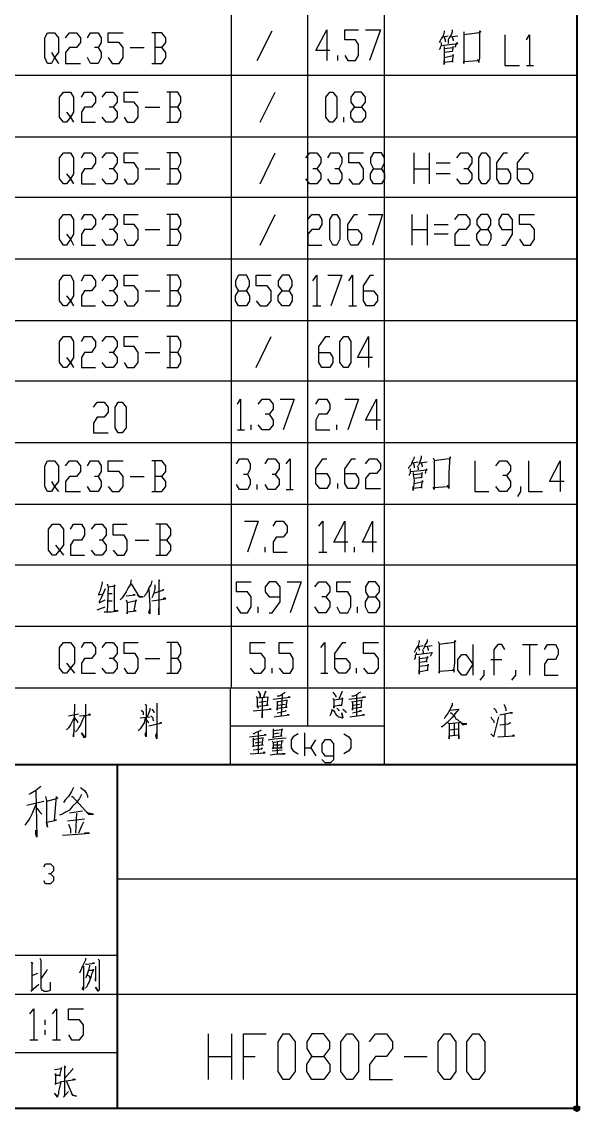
# Model space of a CAD drawing. Header units: millimetres. Extents: x 0 to 822, y 14 to 1153.
# Drawn here: x 718.4 to 819.5, y 14 to 211.6 of the extents above; entities that cross this region are included whole.
import ezdxf

# ---------------------------------------------------------------- set-up
doc = ezdxf.new("R2010")
doc.units = ezdxf.units.MM
doc.layers.add('1', color=7, linetype='Continuous')

msp = doc.modelspace()

# ---------------------------------------------------------------- hatches: boundary and pattern name
h = msp.add_hatch(color=0)
h.dxf.hatch_style = 2
h.paths.add_polyline_path([(819, 14.001732), (818.28, 14.361732), (818.28, 15.081732), (819, 15.261732), (819.54, 15.081732), (819.54, 14.361732)])

# ---------------------------------------------------------------- linework, layer by layer
at = {"layer": '1', "color": 0, "lineweight": 40}
for points in [[(43.56, 14.721732), (819, 14.721732), (819, 1153.221732), (43.56, 1153.221732), (43.56, 14.721732)], [(569.34, 77.001732), (819, 77.001732)], [(735.66, 77.001732), (735.66, 14.721732)]]:
    msp.add_lwpolyline(points, dxfattribs=at)
at = {"layer": '1', "color": 0, "lineweight": 25}
for points in [[(756.36, 201.921732), (756.36, 212.901732)], [(770.22, 201.921732), (770.22, 212.901732)], [(784.08, 201.921732), (784.08, 212.901732)], [(723.78, 206.061732), (724.32, 205.161732), (723.78, 204.081732), (723.06, 204.081732), (722.52, 205.161732), (722.52, 208.761732), (723.06, 209.661732), (724.32, 209.661732), (725.04, 208.761732), (725.04, 206.061732), (724.32, 205.161732), (725.04, 204.081732)], [(726.3, 208.761732), (727.02, 209.661732), (728.28, 209.661732), (729, 208.761732), (729, 207.861732), (728.28, 206.961732), (727.02, 206.961732), (726.3, 206.061732), (726.3, 204.081732), (729, 204.081732)], [(730.26, 208.761732), (730.8, 209.661732), (732.24, 209.661732), (732.78, 208.761732), (732.78, 207.861732), (732.24, 206.961732), (731.52, 206.961732)], [(734.04, 205.161732), (734.76, 204.081732), (736.02, 204.081732), (736.74, 205.161732), (736.74, 206.961732), (736.02, 207.861732), (734.04, 207.861732), (734.04, 209.661732), (736.74, 209.661732)], [(743.76, 206.961732), (744.48, 207.861732), (744.48, 208.761732), (743.76, 209.661732), (741.96, 209.661732)], [(742.5, 209.661732), (742.5, 204.081732)], [(761.04, 204.621732), (763.74, 210.021732)], [(774.18, 206.421732), (771.66, 206.421732), (773.64, 210.201732), (773.64, 204.621732)], [(776.88, 205.521732), (777.42, 204.621732), (778.86, 204.621732), (779.4, 205.521732), (779.4, 207.501732), (778.86, 208.401732), (776.88, 208.401732), (776.88, 210.201732), (779.4, 210.201732)], [(780.66, 210.201732), (783.36, 210.201732), (781.38, 204.621732)], [(794.88, 210.021732), (794.88, 209.841732), (794.7, 209.121732), (794.34, 208.581732), (794.34, 208.581732), (794.16, 208.221732), (793.98, 207.861732)], [(796.32, 210.201732), (796.32, 209.841732), (796.14, 209.301732), (795.78, 208.761732), (795.6, 208.401732)], [(798.48, 209.841732), (798.48, 209.481732), (798.48, 204.081732), (798.48, 204.441732), (801, 204.621732), (801, 204.801732), (801.18, 204.261732), (801.36, 204.981732), (801.36, 205.881732), (801.36, 207.141732), (801.36, 210.021732), (801.54, 209.841732), (801.18, 209.661732), (799.92, 209.481732), (799.92, 209.481732), (798.48, 209.301732)], [(794.34, 207.861732), (794.34, 207.501732), (794.34, 207.321732), (794.16, 206.961732), (794.16, 206.781732), (793.98, 206.601732)], [(794.34, 207.321732), (797.4, 207.681732), (797.22, 207.861732), (796.86, 206.961732)], [(794.7, 208.941732), (795.6, 209.121732)], [(794.88, 208.941732), (795.06, 208.401732), (795.06, 208.041732)], [(795.6, 208.401732), (795.6, 208.041732), (795.6, 207.681732)], [(795.96, 208.941732), (797.4, 209.121732)], [(796.32, 208.941732), (796.5, 208.401732), (796.5, 208.221732)], [(805.86, 209.301732), (805.86, 203.721732), (808.56, 203.721732)], [(809.82, 208.401732), (810.36, 209.301732), (810.36, 203.721732)], [(732.24, 206.961732), (732.78, 206.061732), (732.78, 205.161732), (732.24, 204.081732), (730.8, 204.081732), (730.26, 205.161732)], [(738, 206.961732), (740.52, 206.961732)], [(741.96, 204.081732), (743.76, 204.081732), (744.48, 205.161732), (744.48, 206.061732), (743.76, 206.961732), (742.5, 206.961732)], [(794.88, 207.141732), (794.88, 206.781732), (794.88, 205.701732), (794.88, 203.901732), (794.88, 204.621732)], [(794.88, 206.781732), (796.5, 206.961732), (796.5, 207.141732), (796.32, 206.241732), (796.32, 206.241732), (794.88, 206.061732)], [(794.88, 205.161732), (796.5, 205.521732), (796.5, 205.701732), (796.32, 204.441732), (796.5, 204.441732), (794.88, 204.261732)], [(775.62, 204.621732), (775.62, 205.521732)], [(809.82, 203.721732), (811.08, 203.721732)], [(819, 201.921732), (568.98, 201.921732)], [(819, 201.921732), (568.98, 201.921732)], [(756.36, 190.761732), (756.36, 201.921732)], [(770.22, 190.761732), (770.22, 201.921732)], [(784.08, 190.761732), (784.08, 201.921732)], [(726.48, 195.261732), (727.2, 194.361732), (726.48, 193.461732), (725.94, 193.461732), (725.22, 194.361732), (725.22, 197.961732), (725.94, 198.861732), (727.2, 198.861732), (727.74, 197.961732), (727.74, 195.261732), (727.2, 194.361732), (727.74, 193.461732)], [(729.18, 197.961732), (729.72, 198.861732), (730.98, 198.861732), (731.7, 197.961732), (731.7, 197.061732), (730.98, 196.161732), (729.72, 196.161732), (729.18, 195.261732), (729.18, 193.461732), (731.7, 193.461732)], [(732.96, 197.961732), (733.68, 198.861732), (734.94, 198.861732), (735.66, 197.961732), (735.66, 197.061732), (734.94, 196.161732), (734.22, 196.161732)], [(736.92, 194.361732), (737.46, 193.461732), (738.72, 193.461732), (739.44, 194.361732), (739.44, 196.161732), (738.72, 197.061732), (736.92, 197.061732), (736.92, 198.861732), (739.44, 198.861732)], [(746.64, 196.161732), (747.18, 197.061732), (747.18, 197.961732), (746.64, 198.861732), (744.66, 198.861732)], [(745.2, 198.861732), (745.2, 193.461732)], [(761.58, 193.461732), (764.28, 198.861732)], [(774.18, 193.461732), (773.46, 194.361732), (773.46, 197.961732), (774.18, 198.861732), (774.72, 198.861732), (775.44, 197.961732), (775.44, 194.361732), (774.72, 193.461732), (774.18, 193.461732)], [(778.68, 193.461732), (777.96, 194.361732), (777.96, 195.261732), (778.68, 196.161732), (779.94, 196.161732), (780.66, 197.061732), (780.66, 197.961732), (779.94, 198.861732), (778.68, 198.861732), (777.96, 197.961732), (777.96, 197.061732), (778.68, 196.161732)], [(734.94, 196.161732), (735.66, 195.261732), (735.66, 194.361732), (734.94, 193.461732), (733.68, 193.461732), (732.96, 194.361732)], [(740.7, 196.161732), (743.4, 196.161732)], [(744.66, 193.461732), (746.64, 193.461732), (747.18, 194.361732), (747.18, 195.261732), (746.64, 196.161732), (745.2, 196.161732)], [(779.94, 196.161732), (780.66, 195.261732), (780.66, 194.361732), (779.94, 193.461732), (778.68, 193.461732)], [(776.7, 193.461732), (776.7, 194.361732)], [(819, 190.761732), (568.98, 190.761732)], [(819, 190.761732), (568.98, 190.761732)], [(756.36, 179.781732), (756.36, 190.761732)], [(770.22, 179.781732), (770.22, 190.761732)], [(784.08, 179.781732), (784.08, 190.761732)], [(726.48, 184.101732), (727.2, 183.201732), (726.48, 182.301732), (725.94, 182.301732), (725.22, 183.201732), (725.22, 186.981732), (725.94, 187.881732), (727.2, 187.881732), (727.74, 186.981732), (727.74, 184.101732), (727.2, 183.201732), (727.74, 182.301732)], [(729.18, 186.981732), (729.72, 187.881732), (730.98, 187.881732), (731.7, 186.981732), (731.7, 186.081732), (730.98, 185.001732), (729.72, 185.001732), (729.18, 184.101732), (729.18, 182.301732), (731.7, 182.301732)], [(732.96, 186.981732), (733.68, 187.881732), (734.94, 187.881732), (735.66, 186.981732), (735.66, 186.081732), (734.94, 185.001732), (734.22, 185.001732)], [(736.92, 183.201732), (737.46, 182.301732), (738.72, 182.301732), (739.44, 183.201732), (739.44, 185.001732), (738.72, 186.081732), (736.92, 186.081732), (736.92, 187.881732), (739.44, 187.881732)], [(746.64, 185.001732), (747.18, 186.081732), (747.18, 186.981732), (746.64, 187.881732), (744.66, 187.881732)], [(745.2, 187.881732), (745.2, 182.301732)], [(761.58, 182.301732), (764.28, 187.881732)], [(769.86, 186.981732), (770.58, 187.881732), (771.84, 187.881732), (772.56, 186.981732), (772.56, 186.081732), (771.84, 185.001732), (771.12, 185.001732)], [(773.82, 186.981732), (774.36, 187.881732), (775.8, 187.881732), (776.34, 186.981732), (776.34, 186.081732), (775.8, 185.001732), (775.08, 185.001732)], [(777.6, 183.201732), (778.32, 182.301732), (779.58, 182.301732), (780.3, 183.201732), (780.3, 185.001732), (779.58, 186.081732), (777.6, 186.081732), (777.6, 187.881732), (780.3, 187.881732)], [(782.1, 182.301732), (781.56, 183.201732), (781.56, 184.101732), (782.1, 185.001732), (783.54, 185.001732), (784.08, 186.081732), (784.08, 186.981732), (783.54, 187.881732), (782.1, 187.881732), (781.56, 186.981732), (781.56, 186.081732), (782.1, 185.001732)], [(789.48, 182.301732), (789.48, 187.881732)], [(792.18, 187.881732), (792.18, 182.301732)], [(797.22, 186.981732), (797.94, 187.881732), (799.2, 187.881732), (799.92, 186.981732), (799.92, 186.081732), (799.2, 185.001732), (798.48, 185.001732)], [(801.72, 182.301732), (801.18, 183.201732), (801.18, 186.981732), (801.72, 187.881732), (802.44, 187.881732), (803.16, 186.981732), (803.16, 183.201732), (802.44, 182.301732), (801.72, 182.301732)], [(804.42, 185.001732), (806.4, 185.001732), (806.94, 184.101732), (806.94, 183.201732), (806.4, 182.301732), (804.96, 182.301732), (804.42, 183.201732), (804.42, 186.081732), (805.68, 187.881732), (806.4, 187.881732)], [(808.2, 185.001732), (810.18, 185.001732), (810.9, 184.101732), (810.9, 183.201732), (810.18, 182.301732), (808.92, 182.301732), (808.2, 183.201732), (808.2, 186.081732), (809.64, 187.881732), (810.18, 187.881732)], [(793.44, 186.081732), (795.96, 186.081732)], [(734.94, 185.001732), (735.66, 184.101732), (735.66, 183.201732), (734.94, 182.301732), (733.68, 182.301732), (732.96, 183.201732)], [(740.7, 185.001732), (743.4, 185.001732)], [(744.66, 182.301732), (746.64, 182.301732), (747.18, 183.201732), (747.18, 184.101732), (746.64, 185.001732), (745.2, 185.001732)], [(771.84, 185.001732), (772.56, 184.101732), (772.56, 183.201732), (771.84, 182.301732), (770.58, 182.301732), (769.86, 183.201732)], [(775.8, 185.001732), (776.34, 184.101732), (776.34, 183.201732), (775.8, 182.301732), (774.36, 182.301732), (773.82, 183.201732)], [(783.54, 185.001732), (784.08, 184.101732), (784.08, 183.201732), (783.54, 182.301732), (782.1, 182.301732)], [(789.48, 185.001732), (792.18, 185.001732)], [(795.96, 184.101732), (793.44, 184.101732)], [(799.2, 185.001732), (799.92, 184.101732), (799.92, 183.201732), (799.2, 182.301732), (797.94, 182.301732), (797.22, 183.201732)], [(819, 179.781732), (568.98, 179.781732)], [(819, 179.781732), (568.98, 179.781732)], [(756.36, 168.621732), (756.36, 179.781732)], [(770.22, 168.621732), (770.22, 179.781732)], [(784.08, 168.621732), (784.08, 179.781732)], [(726.48, 173.121732), (727.2, 172.221732), (726.48, 171.141732), (725.94, 171.141732), (725.22, 172.221732), (725.22, 175.821732), (725.94, 176.721732), (727.2, 176.721732), (727.74, 175.821732), (727.74, 173.121732), (727.2, 172.221732), (727.74, 171.141732)], [(729.18, 175.821732), (729.72, 176.721732), (730.98, 176.721732), (731.7, 175.821732), (731.7, 174.921732), (730.98, 174.021732), (729.72, 174.021732), (729.18, 173.121732), (729.18, 171.141732), (731.7, 171.141732)], [(732.96, 175.821732), (733.68, 176.721732), (734.94, 176.721732), (735.66, 175.821732), (735.66, 174.921732), (734.94, 174.021732), (734.22, 174.021732)], [(736.92, 172.221732), (737.46, 171.141732), (738.72, 171.141732), (739.44, 172.221732), (739.44, 174.021732), (738.72, 174.921732), (736.92, 174.921732), (736.92, 176.721732), (739.44, 176.721732)], [(746.64, 174.021732), (747.18, 174.921732), (747.18, 175.821732), (746.64, 176.721732), (744.66, 176.721732)], [(745.2, 176.721732), (745.2, 171.141732)], [(761.58, 171.141732), (764.28, 176.721732)], [(770.22, 175.821732), (770.94, 176.721732), (772.2, 176.721732), (772.74, 175.821732), (772.74, 174.921732), (772.2, 174.021732), (770.94, 174.021732), (770.22, 173.121732), (770.22, 171.141732), (772.74, 171.141732)], [(774.72, 171.141732), (774.18, 172.221732), (774.18, 175.821732), (774.72, 176.721732), (775.44, 176.721732), (775.98, 175.821732), (775.98, 172.221732), (775.44, 171.141732), (774.72, 171.141732)], [(777.42, 174.021732), (779.22, 174.021732), (779.94, 173.121732), (779.94, 172.221732), (779.22, 171.141732), (777.96, 171.141732), (777.42, 172.221732), (777.42, 174.921732), (778.68, 176.721732), (779.22, 176.721732)], [(781.2, 176.721732), (783.72, 176.721732), (781.92, 171.141732)], [(789.12, 171.141732), (789.12, 176.721732)], [(791.82, 176.721732), (791.82, 171.141732)], [(796.86, 175.821732), (797.58, 176.721732), (798.84, 176.721732), (799.56, 175.821732), (799.56, 174.921732), (798.84, 174.021732), (797.58, 174.021732), (796.86, 173.121732), (796.86, 171.141732), (799.56, 171.141732)], [(801.54, 171.141732), (800.82, 172.221732), (800.82, 173.121732), (801.54, 174.021732), (802.8, 174.021732), (803.34, 174.921732), (803.34, 175.821732), (802.8, 176.721732), (801.54, 176.721732), (800.82, 175.821732), (800.82, 174.921732), (801.54, 174.021732)], [(805.32, 171.141732), (806.04, 171.141732), (807.3, 173.121732), (807.3, 175.821732), (806.58, 176.721732), (805.32, 176.721732), (804.78, 175.821732), (804.78, 174.921732), (805.32, 174.021732), (807.3, 174.021732)], [(808.56, 172.221732), (809.28, 171.141732), (810.54, 171.141732), (811.26, 172.221732), (811.26, 174.021732), (810.54, 174.921732), (808.56, 174.921732), (808.56, 176.721732), (811.26, 176.721732)], [(734.94, 174.021732), (735.66, 173.121732), (735.66, 172.221732), (734.94, 171.141732), (733.68, 171.141732), (732.96, 172.221732)], [(740.7, 174.021732), (743.4, 174.021732)], [(744.66, 171.141732), (746.64, 171.141732), (747.18, 172.221732), (747.18, 173.121732), (746.64, 174.021732), (745.2, 174.021732)], [(789.12, 174.021732), (791.82, 174.021732)], [(793.08, 174.921732), (795.6, 174.921732)], [(802.8, 174.021732), (803.34, 173.121732), (803.34, 172.221732), (802.8, 171.141732), (801.54, 171.141732)], [(795.6, 173.121732), (793.08, 173.121732)], [(819, 168.621732), (568.98, 168.621732)], [(819, 168.621732), (568.98, 168.621732)], [(756.36, 157.461732), (756.36, 168.621732)], [(770.22, 157.461732), (770.22, 168.621732)], [(784.08, 157.461732), (784.08, 168.621732)], [(726.48, 161.961732), (727.2, 161.061732), (726.48, 160.161732), (725.94, 160.161732), (725.22, 161.061732), (725.22, 164.661732), (725.94, 165.741732), (727.2, 165.741732), (727.74, 164.661732), (727.74, 161.961732), (727.2, 161.061732), (727.74, 160.161732)], [(729.18, 164.661732), (729.72, 165.741732), (730.98, 165.741732), (731.7, 164.661732), (731.7, 163.761732), (730.98, 162.861732), (729.72, 162.861732), (729.18, 161.961732), (729.18, 160.161732), (731.7, 160.161732)], [(732.96, 164.661732), (733.68, 165.741732), (734.94, 165.741732), (735.66, 164.661732), (735.66, 163.761732), (734.94, 162.861732), (734.22, 162.861732)], [(736.92, 161.061732), (737.46, 160.161732), (738.72, 160.161732), (739.44, 161.061732), (739.44, 162.861732), (738.72, 163.761732), (736.92, 163.761732), (736.92, 165.741732), (739.44, 165.741732)], [(746.64, 162.861732), (747.18, 163.761732), (747.18, 164.661732), (746.64, 165.741732), (744.66, 165.741732)], [(745.2, 165.741732), (745.2, 160.161732)], [(757.62, 160.161732), (757.08, 161.061732), (757.08, 161.961732), (757.62, 162.861732), (759.06, 162.861732), (759.6, 163.761732), (759.6, 164.661732), (759.06, 165.741732), (757.62, 165.741732), (757.08, 164.661732), (757.08, 163.761732), (757.62, 162.861732)], [(760.86, 161.061732), (761.58, 160.161732), (762.84, 160.161732), (763.56, 161.061732), (763.56, 162.861732), (762.84, 163.761732), (760.86, 163.761732), (760.86, 165.741732), (763.56, 165.741732)], [(765.54, 160.161732), (764.82, 161.061732), (764.82, 161.961732), (765.54, 162.861732), (766.8, 162.861732), (767.34, 163.761732), (767.34, 164.661732), (766.8, 165.741732), (765.54, 165.741732), (764.82, 164.661732), (764.82, 163.761732), (765.54, 162.861732)], [(771.12, 164.661732), (771.84, 165.741732), (771.84, 160.161732)], [(773.82, 165.741732), (776.34, 165.741732), (774.36, 160.161732)], [(777.6, 164.661732), (778.32, 165.741732), (778.32, 160.161732)], [(780.3, 162.861732), (782.1, 162.861732), (782.82, 161.961732), (782.82, 161.061732), (782.1, 160.161732), (780.84, 160.161732), (780.3, 161.061732), (780.3, 163.761732), (781.56, 165.741732), (782.1, 165.741732)], [(734.94, 162.861732), (735.66, 161.961732), (735.66, 161.061732), (734.94, 160.161732), (733.68, 160.161732), (732.96, 161.061732)], [(740.7, 162.861732), (743.4, 162.861732)], [(744.66, 160.161732), (746.64, 160.161732), (747.18, 161.061732), (747.18, 161.961732), (746.64, 162.861732), (745.2, 162.861732)], [(759.06, 162.861732), (759.6, 161.961732), (759.6, 161.061732), (759.06, 160.161732), (757.62, 160.161732)], [(766.8, 162.861732), (767.34, 161.961732), (767.34, 161.061732), (766.8, 160.161732), (765.54, 160.161732)], [(771.12, 160.161732), (772.56, 160.161732)], [(777.6, 160.161732), (779.04, 160.161732)], [(819, 157.461732), (568.98, 157.461732)], [(819, 157.461732), (568.98, 157.461732)], [(756.36, 146.481732), (756.36, 157.461732)], [(770.22, 146.481732), (770.22, 157.461732)], [(784.08, 146.481732), (784.08, 157.461732)], [(726.48, 150.801732), (727.2, 149.901732), (726.48, 149.001732), (725.94, 149.001732), (725.22, 149.901732), (725.22, 153.681732), (725.94, 154.581732), (727.2, 154.581732), (727.74, 153.681732), (727.74, 150.801732), (727.2, 149.901732), (727.74, 149.001732)], [(729.18, 153.681732), (729.72, 154.581732), (730.98, 154.581732), (731.7, 153.681732), (731.7, 152.781732), (730.98, 151.701732), (729.72, 151.701732), (729.18, 150.801732), (729.18, 149.001732), (731.7, 149.001732)], [(732.96, 153.681732), (733.68, 154.581732), (734.94, 154.581732), (735.66, 153.681732), (735.66, 152.781732), (734.94, 151.701732), (734.22, 151.701732)], [(736.92, 149.901732), (737.46, 149.001732), (738.72, 149.001732), (739.44, 149.901732), (739.44, 151.701732), (738.72, 152.781732), (736.92, 152.781732), (736.92, 154.581732), (739.44, 154.581732)], [(746.64, 151.701732), (747.18, 152.781732), (747.18, 153.681732), (746.64, 154.581732), (744.66, 154.581732)], [(745.2, 154.581732), (745.2, 149.001732)], [(760.86, 149.001732), (763.56, 154.581732)], [(772.2, 151.701732), (774.18, 151.701732), (774.72, 150.801732), (774.72, 149.901732), (774.18, 149.001732), (772.74, 149.001732), (772.2, 149.901732), (772.2, 152.781732), (773.46, 154.581732), (774.18, 154.581732)], [(776.7, 149.001732), (775.98, 149.901732), (775.98, 153.681732), (776.7, 154.581732), (777.42, 154.581732), (777.96, 153.681732), (777.96, 149.901732), (777.42, 149.001732), (776.7, 149.001732)], [(781.92, 150.801732), (779.22, 150.801732), (781.2, 154.581732), (781.2, 149.001732)], [(734.94, 151.701732), (735.66, 150.801732), (735.66, 149.901732), (734.94, 149.001732), (733.68, 149.001732), (732.96, 149.901732)], [(740.7, 151.701732), (743.4, 151.701732)], [(744.66, 149.001732), (746.64, 149.001732), (747.18, 149.901732), (747.18, 150.801732), (746.64, 151.701732), (745.2, 151.701732)], [(819, 146.481732), (568.98, 146.481732)], [(819, 146.481732), (568.98, 146.481732)], [(756.36, 135.321732), (756.36, 146.481732)], [(770.22, 135.321732), (770.22, 146.481732)], [(784.08, 135.321732), (784.08, 146.481732)], [(731.34, 141.801732), (732.06, 142.701732), (733.32, 142.701732), (734.04, 141.801732), (734.04, 140.901732), (733.32, 140.001732), (732.06, 140.001732), (731.34, 138.921732), (731.34, 137.121732), (734.04, 137.121732)], [(735.84, 137.121732), (735.3, 138.021732), (735.3, 141.801732), (735.84, 142.701732), (736.56, 142.701732), (737.28, 141.801732), (737.28, 138.021732), (736.56, 137.121732), (735.84, 137.121732)], [(757.44, 142.341732), (757.98, 143.241732), (757.98, 137.661732)], [(761.22, 142.341732), (761.94, 143.241732), (763.2, 143.241732), (763.92, 142.341732), (763.92, 141.441732), (763.2, 140.541732), (762.48, 140.541732)], [(765.18, 143.241732), (767.7, 143.241732), (765.72, 137.661732)], [(771.66, 142.341732), (772.2, 143.241732), (773.64, 143.241732), (774.18, 142.341732), (774.18, 141.441732), (773.64, 140.541732), (772.2, 140.541732), (771.66, 139.461732), (771.66, 137.661732), (774.18, 137.661732)], [(776.88, 143.241732), (779.4, 143.241732), (777.42, 137.661732)], [(783.36, 139.461732), (780.66, 139.461732), (782.64, 143.241732), (782.64, 137.661732)], [(763.2, 140.541732), (763.92, 139.461732), (763.92, 138.561732), (763.2, 137.661732), (761.94, 137.661732), (761.22, 138.561732)], [(759.96, 137.661732), (759.96, 138.561732)], [(775.44, 137.661732), (775.44, 138.561732)], [(757.44, 137.661732), (758.7, 137.661732)], [(819, 135.321732), (568.98, 135.321732)], [(819, 135.321732), (568.98, 135.321732)], [(756.36, 124.161732), (756.36, 135.321732)], [(770.22, 124.161732), (770.22, 135.321732)], [(784.08, 124.161732), (784.08, 135.321732)], [(757.26, 131.541732), (757.8, 132.441732), (759.24, 132.441732), (759.78, 131.541732), (759.78, 130.641732), (759.24, 129.561732), (758.52, 129.561732)], [(762.48, 131.541732), (763.02, 132.441732), (764.28, 132.441732), (765, 131.541732), (765, 130.641732), (764.28, 129.561732), (763.74, 129.561732)], [(766.26, 131.541732), (766.98, 132.441732), (766.98, 126.861732)], [(771.66, 129.741732), (773.64, 129.741732), (774.18, 128.841732), (774.18, 127.941732), (773.64, 127.041732), (772.38, 127.041732), (771.66, 127.941732), (771.66, 130.641732), (772.92, 132.441732), (773.64, 132.441732)], [(776.88, 129.741732), (778.86, 129.741732), (779.4, 128.841732), (779.4, 127.941732), (778.86, 127.041732), (777.42, 127.041732), (776.88, 127.941732), (776.88, 130.641732), (778.14, 132.441732), (778.86, 132.441732)], [(780.66, 131.541732), (781.38, 132.441732), (782.64, 132.441732), (783.36, 131.541732), (783.36, 130.641732), (782.64, 129.741732), (781.38, 129.741732), (780.66, 128.841732), (780.66, 127.041732), (783.36, 127.041732)], [(789.48, 132.801732), (789.48, 132.621732), (789.12, 131.901732), (788.94, 131.361732), (788.94, 131.361732), (788.58, 131.001732), (788.4, 130.641732)], [(790.74, 132.981732), (790.74, 132.621732), (790.56, 132.081732), (790.38, 131.541732), (790.2, 131.181732)], [(792.9, 132.621732), (793.08, 132.261732), (793.08, 127.941732), (793.08, 126.861732), (792.9, 127.221732), (795.6, 127.401732), (795.42, 127.581732), (795.78, 127.041732), (795.78, 127.761732), (795.78, 128.661732), (795.78, 129.921732), (795.96, 132.801732), (795.96, 132.621732), (795.78, 132.441732), (794.34, 132.261732), (794.34, 132.261732), (793.08, 132.081732)], [(723.78, 128.301732), (724.32, 127.401732), (723.78, 126.501732), (723.06, 126.501732), (722.52, 127.401732), (722.52, 131.181732), (723.06, 132.081732), (724.32, 132.081732), (725.04, 131.181732), (725.04, 128.301732), (724.32, 127.401732), (725.04, 126.501732)], [(726.3, 131.181732), (727.02, 132.081732), (728.28, 132.081732), (729, 131.181732), (729, 130.101732), (728.28, 129.201732), (727.02, 129.201732), (726.3, 128.301732), (726.3, 126.501732), (729, 126.501732)], [(730.26, 131.181732), (730.8, 132.081732), (732.24, 132.081732), (732.78, 131.181732), (732.78, 130.101732), (732.24, 129.201732), (731.52, 129.201732)], [(734.04, 127.401732), (734.76, 126.501732), (736.02, 126.501732), (736.74, 127.401732), (736.74, 129.201732), (736.02, 130.101732), (734.04, 130.101732), (734.04, 132.081732), (736.74, 132.081732)], [(743.76, 129.201732), (744.48, 130.101732), (744.48, 131.181732), (743.76, 132.081732), (741.96, 132.081732)], [(742.5, 132.081732), (742.5, 126.501732)], [(788.76, 130.641732), (788.76, 130.281732), (788.76, 130.101732), (788.76, 129.741732), (788.58, 129.561732), (788.58, 129.381732)], [(788.76, 130.101732), (791.82, 130.461732), (791.64, 130.641732), (791.46, 129.741732)], [(789.12, 131.721732), (790.2, 131.901732)], [(789.3, 131.721732), (789.48, 131.181732), (789.48, 130.821732)], [(790.02, 131.181732), (790.2, 130.821732), (790.2, 130.461732)], [(790.56, 131.721732), (791.82, 131.901732)], [(790.74, 131.721732), (790.92, 131.181732), (790.92, 131.001732)], [(800.46, 132.081732), (800.46, 126.501732), (802.98, 126.501732)], [(804.24, 131.181732), (804.96, 132.081732), (806.22, 132.081732), (806.94, 131.181732), (806.94, 130.281732), (806.22, 129.381732), (805.5, 129.381732)], [(810.18, 132.081732), (810.18, 126.501732), (812.7, 126.501732)], [(816.66, 128.301732), (813.96, 128.301732), (815.94, 132.081732), (815.94, 126.501732)], [(732.24, 129.201732), (732.78, 128.301732), (732.78, 127.401732), (732.24, 126.501732), (730.8, 126.501732), (730.26, 127.401732)], [(738, 129.201732), (740.52, 129.201732)], [(741.96, 126.501732), (743.76, 126.501732), (744.48, 127.401732), (744.48, 128.301732), (743.76, 129.201732), (742.5, 129.201732)], [(759.24, 129.561732), (759.78, 128.661732), (759.78, 127.761732), (759.24, 126.861732), (757.8, 126.861732), (757.26, 127.761732)], [(764.28, 129.561732), (765, 128.661732), (765, 127.761732), (764.28, 126.861732), (763.02, 126.861732), (762.48, 127.761732)], [(789.3, 129.921732), (789.3, 129.561732), (789.48, 128.481732), (789.3, 126.681732), (789.3, 127.401732)], [(789.48, 127.941732), (791.1, 128.301732), (790.92, 128.481732), (790.74, 127.221732), (790.92, 127.221732), (789.3, 127.041732)], [(789.48, 129.561732), (790.92, 129.741732), (790.92, 129.921732), (790.74, 129.021732), (790.92, 129.021732), (789.48, 128.841732)], [(806.22, 129.381732), (806.94, 128.301732), (806.94, 127.401732), (806.22, 126.501732), (804.96, 126.501732), (804.24, 127.401732)], [(761.04, 126.861732), (761.04, 127.761732)], [(766.26, 126.861732), (767.52, 126.861732)], [(775.62, 127.041732), (775.62, 127.941732)], [(808.74, 127.401732), (808.74, 126.501732), (808.2, 125.601732)], [(819, 124.161732), (568.98, 124.161732)], [(819, 124.161732), (568.98, 124.161732)], [(756.36, 113.181732), (756.36, 124.161732)], [(770.22, 113.181732), (770.22, 124.161732)], [(784.08, 113.181732), (784.08, 124.161732)], [(724.5, 116.781732), (725.22, 115.881732), (724.5, 114.981732), (723.96, 114.981732), (723.24, 115.881732), (723.24, 119.661732), (723.96, 120.561732), (725.22, 120.561732), (725.94, 119.661732), (725.94, 116.781732), (725.22, 115.881732), (725.94, 114.981732)], [(727.2, 119.661732), (727.74, 120.561732), (729.18, 120.561732), (729.72, 119.661732), (729.72, 118.581732), (729.18, 117.681732), (727.74, 117.681732), (727.2, 116.781732), (727.2, 114.981732), (729.72, 114.981732)], [(730.98, 119.661732), (731.7, 120.561732), (732.96, 120.561732), (733.68, 119.661732), (733.68, 118.581732), (732.96, 117.681732), (732.42, 117.681732)], [(734.94, 115.881732), (735.66, 114.981732), (736.92, 114.981732), (737.46, 115.881732), (737.46, 117.681732), (736.92, 118.581732), (734.94, 118.581732), (734.94, 120.561732), (737.46, 120.561732)], [(744.66, 117.681732), (745.38, 118.581732), (745.38, 119.661732), (744.66, 120.561732), (742.68, 120.561732)], [(743.4, 120.561732), (743.4, 114.981732)], [(758.7, 121.101732), (761.22, 121.101732), (759.24, 115.521732)], [(763.92, 120.201732), (764.46, 121.101732), (765.72, 121.101732), (766.44, 120.201732), (766.44, 119.121732), (765.72, 118.221732), (764.46, 118.221732), (763.92, 117.321732), (763.92, 115.521732), (766.44, 115.521732)], [(772.2, 120.201732), (772.92, 121.101732), (772.92, 115.521732)], [(777.42, 117.321732), (774.9, 117.321732), (776.88, 121.101732), (776.88, 115.521732)], [(782.64, 117.321732), (780.12, 117.321732), (781.92, 121.101732), (781.92, 115.521732)], [(732.96, 117.681732), (733.68, 116.781732), (733.68, 115.881732), (732.96, 114.981732), (731.7, 114.981732), (730.98, 115.881732)], [(738.9, 117.681732), (741.42, 117.681732)], [(742.68, 114.981732), (744.66, 114.981732), (745.38, 115.881732), (745.38, 116.781732), (744.66, 117.681732), (743.4, 117.681732)], [(762.48, 115.521732), (762.48, 116.421732)], [(772.2, 115.521732), (773.64, 115.521732)], [(778.68, 115.521732), (778.68, 116.421732)], [(819, 113.181732), (568.98, 113.181732)], [(819, 113.181732), (568.98, 113.181732)], [(756.36, 102.021732), (756.36, 113.181732)], [(770.22, 102.021732), (770.22, 113.181732)], [(784.08, 102.021732), (784.08, 113.181732)], [(732.96, 110.121732), (732.96, 109.941732), (732.6, 108.501732), (732.24, 107.781732), (732.24, 107.781732), (733.14, 107.961732)], [(733.5, 108.861732), (732.78, 107.241732), (732.42, 106.521732), (732.42, 106.341732), (733.5, 106.881732)], [(733.86, 109.761732), (734.04, 109.221732), (733.86, 104.721732)], [(734.04, 109.221732), (735.3, 109.401732), (735.12, 109.581732), (735.12, 109.221732), (735.12, 104.901732)], [(738.18, 110.481732), (738, 109.581732), (737.64, 109.041732), (737.28, 108.321732), (736.92, 107.781732), (736.56, 107.241732), (736.2, 106.881732)], [(738.18, 109.761732), (739.62, 107.421732), (740.34, 107.421732), (739.62, 107.421732), (739.26, 107.781732)], [(741.96, 110.301732), (741.78, 109.581732), (741.42, 109.041732), (741.24, 108.501732), (740.88, 107.961732), (740.7, 107.781732), (740.52, 107.421732)], [(741.42, 108.861732), (741.6, 105.801732), (741.6, 104.361732), (741.42, 104.541732), (741.6, 105.261732)], [(742.5, 109.581732), (742.5, 108.861732), (742.32, 108.141732), (742.14, 107.601732), (741.96, 107.241732)], [(743.22, 110.481732), (743.4, 110.301732), (743.22, 110.481732), (743.22, 104.181732), (743.22, 104.721732), (743.22, 105.441732)], [(757.26, 105.621732), (757.98, 104.541732), (759.24, 104.541732), (759.96, 105.621732), (759.96, 107.421732), (759.24, 108.321732), (757.26, 108.321732), (757.26, 110.121732), (759.96, 110.121732)], [(763.2, 104.541732), (763.74, 104.541732), (765.18, 106.521732), (765.18, 109.221732), (764.46, 110.121732), (763.2, 110.121732), (762.48, 109.221732), (762.48, 108.321732), (763.2, 107.421732), (765.18, 107.421732)], [(766.44, 110.121732), (768.96, 110.121732), (766.98, 104.541732)], [(771.48, 109.221732), (772.2, 110.121732), (773.46, 110.121732), (774.18, 109.221732), (774.18, 108.321732), (773.46, 107.421732), (772.74, 107.421732)], [(775.44, 105.621732), (775.98, 104.541732), (777.42, 104.541732), (777.96, 105.621732), (777.96, 107.421732), (777.42, 108.321732), (775.44, 108.321732), (775.44, 110.121732), (777.96, 110.121732)], [(781.2, 104.541732), (780.66, 105.621732), (780.66, 106.521732), (781.2, 107.421732), (782.46, 107.421732), (783.18, 108.321732), (783.18, 109.221732), (782.46, 110.121732), (781.2, 110.121732), (780.66, 109.221732), (780.66, 108.321732), (781.2, 107.421732)], [(734.76, 107.961732), (734.04, 107.961732)], [(737.28, 107.601732), (738.9, 107.781732), (738.72, 107.781732), (738.54, 107.781732)], [(737.28, 106.881732), (737.46, 106.341732), (737.46, 105.441732), (737.46, 104.361732), (737.46, 104.721732), (739.08, 104.901732), (738.72, 104.901732), (739.08, 106.881732), (739.08, 106.701732), (737.46, 106.341732)], [(741.96, 106.701732), (744.48, 107.061732), (744.3, 107.241732), (743.94, 107.061732)], [(742.5, 108.141732), (744.12, 108.681732), (743.94, 108.681732), (743.76, 108.501732)], [(773.46, 107.421732), (774.18, 106.521732), (774.18, 105.621732), (773.46, 104.541732), (772.2, 104.541732), (771.48, 105.621732)], [(782.46, 107.421732), (783.18, 106.521732), (783.18, 105.621732), (782.46, 104.541732), (781.2, 104.541732)], [(732.06, 105.081732), (733.5, 105.621732)], [(733.32, 104.721732), (733.5, 104.721732), (734.58, 104.721732), (735.84, 104.901732), (735.66, 104.901732), (735.48, 104.901732), (735.3, 104.901732)], [(734.04, 106.701732), (734.76, 106.701732)], [(761.22, 104.541732), (761.22, 105.621732)], [(779.22, 104.541732), (779.22, 105.621732)], [(819, 102.021732), (568.98, 102.021732)], [(819, 102.021732), (568.98, 102.021732)], [(756.36, 90.861732), (756.36, 102.021732)], [(770.22, 90.861732), (770.22, 102.021732)], [(784.08, 90.861732), (784.08, 102.021732)], [(726.48, 95.361732), (727.2, 94.461732), (726.48, 93.561732), (725.94, 93.561732), (725.22, 94.461732), (725.22, 98.241732), (725.94, 99.141732), (727.2, 99.141732), (727.92, 98.241732), (727.92, 95.361732), (727.2, 94.461732), (727.92, 93.561732)], [(729.18, 98.241732), (729.72, 99.141732), (730.98, 99.141732), (731.7, 98.241732), (731.7, 97.161732), (730.98, 96.261732), (729.72, 96.261732), (729.18, 95.361732), (729.18, 93.561732), (731.7, 93.561732)], [(732.96, 98.241732), (733.68, 99.141732), (734.94, 99.141732), (735.66, 98.241732), (735.66, 97.161732), (734.94, 96.261732), (734.22, 96.261732)], [(736.92, 94.461732), (737.46, 93.561732), (738.9, 93.561732), (739.44, 94.461732), (739.44, 96.261732), (738.9, 97.161732), (736.92, 97.161732), (736.92, 99.141732), (739.44, 99.141732)], [(746.64, 96.261732), (747.18, 97.161732), (747.18, 98.241732), (746.64, 99.141732), (744.66, 99.141732)], [(745.38, 99.141732), (745.38, 93.561732)], [(759.78, 94.461732), (760.5, 93.561732), (761.76, 93.561732), (762.48, 94.461732), (762.48, 96.261732), (761.76, 97.161732), (759.78, 97.161732), (759.78, 99.141732), (762.48, 99.141732)], [(765, 94.461732), (765.72, 93.561732), (766.98, 93.561732), (767.52, 94.461732), (767.52, 96.261732), (766.98, 97.161732), (765, 97.161732), (765, 99.141732), (767.52, 99.141732)], [(772.56, 98.241732), (773.28, 99.141732), (773.28, 93.561732)], [(775.08, 96.261732), (777.06, 96.261732), (777.78, 95.361732), (777.78, 94.461732), (777.06, 93.561732), (775.8, 93.561732), (775.08, 94.461732), (775.08, 97.161732), (776.52, 99.141732), (777.06, 99.141732)], [(780.3, 94.461732), (781.02, 93.561732), (782.28, 93.561732), (783, 94.461732), (783, 96.261732), (782.28, 97.161732), (780.3, 97.161732), (780.3, 99.141732), (783, 99.141732)], [(790.38, 99.501732), (790.38, 99.321732), (790.2, 98.601732), (789.84, 98.061732), (789.84, 98.061732), (789.66, 97.701732), (789.48, 97.341732)], [(791.82, 99.681732), (791.82, 99.321732), (791.46, 98.781732), (791.28, 98.241732), (791.1, 97.881732)], [(793.8, 99.321732), (793.98, 98.961732), (793.98, 94.821732), (793.98, 93.561732), (793.98, 93.921732), (796.5, 94.101732), (796.5, 94.281732), (796.68, 93.741732), (796.68, 94.461732), (796.86, 95.361732), (796.86, 96.621732), (796.86, 99.501732), (797.04, 99.321732), (796.68, 99.141732), (795.42, 98.961732), (795.24, 98.961732), (793.98, 98.781732)], [(789.84, 97.341732), (789.84, 96.981732), (789.66, 96.801732), (789.66, 96.621732), (789.66, 96.261732), (789.48, 96.081732)], [(789.84, 96.981732), (792.72, 97.341732), (792.72, 97.341732), (792.36, 96.621732)], [(790.2, 98.421732), (791.1, 98.601732)], [(790.2, 98.421732), (790.38, 97.881732), (790.38, 97.701732)], [(790.92, 97.881732), (791.1, 97.521732), (791.1, 97.161732)], [(791.46, 98.421732), (792.72, 98.601732)], [(791.82, 98.421732), (792, 97.881732), (792, 97.701732)], [(800.1, 95.181732), (798.84, 93.201732), (798.12, 93.201732), (797.4, 94.101732), (797.4, 96.081732), (798.12, 96.981732), (798.84, 96.981732), (800.1, 95.181732)], [(800.1, 98.781732), (800.1, 93.201732)], [(805.86, 97.881732), (805.32, 98.781732), (804.6, 98.781732), (803.88, 97.881732), (803.88, 93.201732)], [(809.1, 98.781732), (811.8, 98.781732)], [(810.36, 98.781732), (810.36, 93.201732)], [(813.06, 97.881732), (813.6, 98.781732), (815.04, 98.781732), (815.58, 97.881732), (815.58, 96.981732), (815.04, 96.081732), (813.6, 96.081732), (813.06, 95.181732), (813.06, 93.201732), (815.58, 93.201732)], [(734.94, 96.261732), (735.66, 95.361732), (735.66, 94.461732), (734.94, 93.561732), (733.68, 93.561732), (732.96, 94.461732)], [(740.7, 96.261732), (743.4, 96.261732)], [(744.66, 93.561732), (746.64, 93.561732), (747.18, 94.461732), (747.18, 95.361732), (746.64, 96.261732), (745.38, 96.261732)], [(790.38, 96.621732), (790.38, 93.381732), (790.38, 93.741732), (790.38, 94.101732)], [(790.38, 96.261732), (792, 96.441732), (791.82, 96.621732), (791.64, 95.721732), (791.82, 95.721732), (790.38, 95.541732)], [(790.38, 94.821732), (792, 95.001732), (792, 95.181732), (791.82, 94.101732), (792, 94.101732), (790.38, 93.741732)], [(803.34, 96.081732), (805.32, 96.081732)], [(763.74, 93.561732), (763.74, 94.461732)], [(772.56, 93.561732), (773.82, 93.561732)], [(779.04, 93.561732), (779.04, 94.461732)], [(802.08, 94.101732), (802.08, 93.201732), (801.36, 92.301732)], [(807.84, 94.101732), (807.84, 93.201732), (807.12, 92.301732)], [(819, 90.861732), (568.98, 90.861732)], [(756.18, 77.001732), (756.18, 90.861732)], [(760.86, 89.421732), (761.04, 89.061732), (761.04, 88.341732), (761.04, 87.801732), (761.22, 87.261732), (761.04, 87.621732), (763.02, 87.801732), (762.84, 87.801732), (763.02, 89.241732), (763.02, 89.241732), (763.02, 89.241732), (763.02, 89.241732), (761.04, 89.061732)], [(761.22, 90.321732), (761.58, 89.781732), (761.58, 89.241732), (761.58, 89.781732)], [(761.94, 89.061732), (761.94, 86.901732), (761.94, 85.461732), (761.94, 85.641732), (761.94, 86.361732)], [(762.48, 90.321732), (762.66, 90.141732), (762.48, 90.141732), (762.12, 89.061732)], [(763.92, 88.881732), (766.98, 89.241732), (766.8, 89.241732), (766.62, 89.241732)], [(766.08, 90.141732), (765.9, 89.961732), (765.36, 89.601732), (765, 89.421732), (764.64, 89.421732), (764.64, 89.421732)], [(765.54, 89.781732), (765.36, 85.821732)], [(770.22, 84.021732), (770.22, 90.861732)], [(774.72, 90.141732), (775.26, 89.421732), (775.26, 89.241732)], [(774.72, 89.061732), (774.9, 88.701732), (774.9, 87.801732), (774.9, 87.261732), (774.9, 87.621732), (775.8, 87.801732), (776.34, 87.801732), (776.34, 87.801732), (776.52, 89.061732), (776.52, 89.061732), (776.16, 88.881732), (774.9, 88.701732)], [(776.34, 90.321732), (776.34, 90.141732), (775.8, 88.881732)], [(777.6, 88.881732), (780.66, 89.241732), (780.48, 89.241732), (780.12, 89.241732)], [(779.76, 90.141732), (779.4, 89.961732), (779.04, 89.601732), (778.5, 89.421732), (778.14, 89.421732)], [(779.04, 89.781732), (779.04, 85.821732)], [(784.08, 77.001732), (784.08, 90.861732)], [(727.92, 87.981732), (727.92, 87.621732), (727.74, 82.041732), (727.74, 82.401732), (727.92, 83.301732)], [(729.9, 87.981732), (729.9, 87.621732), (729.9, 82.221732), (729.9, 82.041732), (729.72, 81.861732), (729.18, 82.761732), (729.72, 82.041732)], [(740.7, 87.981732), (740.88, 87.801732), (740.88, 82.041732), (740.7, 82.401732), (740.88, 82.941732)], [(741.6, 87.261732), (741.6, 86.901732), (741.06, 85.641732)], [(741.96, 87.081732), (742.32, 86.541732), (742.32, 86.361732)], [(742.86, 88.161732), (742.86, 87.801732), (742.86, 81.681732), (742.68, 82.221732), (742.86, 82.761732)], [(760.32, 86.721732), (763.56, 87.081732), (763.38, 87.081732), (763.2, 87.081732)], [(761.4, 88.341732), (762.66, 88.521732)], [(764.64, 88.521732), (764.64, 88.161732), (764.64, 87.621732), (764.64, 86.901732), (764.64, 87.261732), (766.44, 87.441732), (766.26, 87.441732), (766.44, 88.701732), (766.44, 88.701732), (764.64, 88.341732)], [(764.82, 87.801732), (766.08, 87.981732)], [(774.54, 87.081732), (774.54, 86.721732), (774.36, 86.181732), (774.18, 85.821732), (774.18, 85.821732)], [(775.44, 87.261732), (775.8, 86.901732), (775.8, 86.721732), (775.8, 86.721732)], [(776.52, 87.081732), (776.88, 86.721732), (777.06, 86.541732), (777.06, 86.361732)], [(778.14, 88.521732), (778.32, 88.161732), (778.32, 87.621732), (778.32, 86.901732), (778.32, 87.261732), (779.94, 87.441732), (779.94, 87.441732), (779.94, 88.701732), (780.12, 88.701732), (778.32, 88.341732)], [(778.5, 87.801732), (779.58, 87.981732)], [(803.88, 87.261732), (804.24, 86.901732), (804.24, 86.721732), (804.42, 86.361732)], [(805.68, 87.981732), (805.86, 87.621732), (806.04, 87.081732), (806.04, 86.721732)], [(727.92, 85.641732), (727.56, 84.921732), (727.2, 84.201732), (726.84, 83.661732), (726.48, 83.301732)], [(726.84, 85.821732), (728.64, 86.181732)], [(727.92, 85.461732), (728.46, 84.741732), (728.46, 84.561732)], [(729.72, 85.821732), (729.36, 85.101732), (729, 84.201732), (728.64, 83.661732), (728.46, 83.301732), (728.1, 82.941732)], [(728.82, 85.821732), (730.8, 86.001732), (730.62, 86.181732), (730.44, 86.001732)], [(740.7, 85.461732), (740.52, 84.561732), (740.16, 84.021732), (739.8, 83.481732), (739.44, 83.121732)], [(739.8, 85.461732), (741.6, 85.641732)], [(739.98, 86.901732), (740.34, 86.541732), (740.34, 86.001732)], [(740.88, 85.101732), (741.24, 84.741732), (741.42, 84.561732)], [(741.78, 85.821732), (742.14, 85.461732), (742.14, 85.101732), (742.32, 84.921732)], [(764.1, 85.641732), (766.8, 86.001732), (766.62, 86.001732), (766.44, 86.001732)], [(764.64, 86.361732), (766.26, 86.721732), (766.26, 86.721732), (766.08, 86.721732)], [(777.78, 85.641732), (780.48, 86.001732), (780.3, 86.001732), (780.12, 86.001732)], [(778.32, 86.361732), (779.94, 86.721732), (779.76, 86.721732), (779.58, 86.721732)], [(795.96, 86.361732), (796.14, 86.361732), (796.68, 85.821732), (796.86, 85.641732), (797.04, 85.281732), (797.4, 85.101732), (798.3, 84.201732), (799.02, 84.381732), (798.3, 84.381732), (797.76, 84.741732), (797.58, 84.561732), (795.78, 84.381732), (795.6, 84.561732), (795.78, 84.381732), (795.78, 81.681732), (795.78, 82.221732), (795.78, 82.221732), (797.58, 82.401732), (797.58, 81.681732), (797.58, 84.561732)], [(803.34, 85.641732), (803.52, 85.281732), (803.7, 85.101732), (803.88, 84.921732), (803.88, 84.561732)], [(803.34, 82.581732), (803.88, 82.041732), (804.78, 85.641732)], [(804.96, 86.001732), (806.76, 86.361732), (807.3, 86.361732), (807.12, 86.361732), (806.94, 86.361732)], [(805.86, 86.181732), (805.86, 82.221732)], [(741.42, 84.021732), (743.76, 84.561732), (743.58, 84.561732), (743.22, 84.381732)], [(756.18, 84.021732), (784.08, 84.021732)], [(761.76, 83.301732), (761.58, 83.121732), (760.68, 82.761732), (760.5, 82.581732), (760.32, 82.581732)], [(763.92, 83.481732), (763.92, 83.121732), (763.92, 81.861732), (763.92, 82.041732), (765.54, 82.221732), (765.36, 82.221732), (765.54, 83.481732), (765.54, 83.301732), (763.92, 83.121732)], [(795.78, 83.301732), (797.4, 83.481732)], [(796.68, 84.381732), (796.68, 82.401732)], [(804.96, 84.201732), (806.58, 84.381732), (806.94, 84.561732), (806.94, 84.561732), (806.76, 84.561732)], [(759.6, 82.041732), (762.66, 82.401732), (762.48, 82.401732), (762.3, 82.401732)], [(760.32, 81.861732), (760.32, 81.501732), (760.32, 80.781732), (760.32, 80.241732), (760.32, 80.421732), (762.12, 80.601732), (761.94, 80.601732), (762.12, 81.861732), (762.12, 81.861732), (760.32, 81.501732)], [(760.68, 80.961732), (761.76, 81.141732)], [(761.22, 82.941732), (761.22, 79.161732)], [(763.02, 81.501732), (764.1, 81.681732), (766.26, 81.861732)], [(763.74, 81.321732), (763.92, 80.961732), (763.92, 80.061732), (763.92, 79.881732), (763.74, 80.061732), (764.64, 80.061732), (765.54, 80.061732), (765.36, 80.241732), (765.54, 81.321732), (765.72, 81.321732), (764.64, 81.141732), (763.92, 80.961732)], [(763.92, 82.581732), (765, 82.761732)], [(764.64, 81.141732), (764.64, 78.981732)], [(768.42, 82.581732), (767.52, 82.041732), (767.16, 81.501732), (767.16, 80.061732), (767.52, 79.521732), (768.42, 78.981732)], [(769.68, 78.621732), (769.68, 82.761732)], [(769.68, 80.061732), (770.76, 80.061732), (771.66, 81.501732)], [(772.74, 77.901732), (773.28, 77.361732), (774.36, 77.361732), (774.9, 77.901732), (774.9, 80.781732), (774.36, 81.501732), (773.28, 81.501732), (772.74, 80.781732), (772.74, 79.341732), (773.28, 78.621732), (774.9, 78.621732)], [(776.7, 82.581732), (777.6, 82.041732), (777.96, 81.501732), (777.96, 80.061732), (777.6, 79.521732), (776.7, 78.981732)], [(804.6, 82.041732), (807.66, 82.221732), (807.48, 82.401732), (807.3, 82.221732)], [(759.78, 78.981732), (762.48, 79.161732), (762.3, 79.341732), (762.12, 79.161732)], [(760.32, 79.701732), (761.94, 79.881732), (761.94, 80.061732), (761.76, 79.881732)], [(763.74, 79.521732), (765.54, 79.701732)], [(764.1, 80.601732), (765.18, 80.601732)], [(770.76, 80.061732), (771.66, 78.621732)], [(763.38, 78.801732), (764.64, 78.981732), (765.36, 78.981732), (766.08, 78.981732), (765.9, 78.981732), (765.54, 78.981732)], [(721.8, 73.041732), (720.9, 72.321732), (720, 71.781732), (719.64, 71.601732)], [(720.9, 72.321732), (721.08, 63.861732), (720.9, 64.401732), (720.9, 65.121732)], [(722.7, 71.241732), (722.88, 70.521732), (722.88, 66.561732), (723.06, 65.661732), (722.88, 66.561732), (724.68, 66.921732), (724.32, 66.921732), (724.68, 71.241732), (724.86, 70.881732), (722.88, 70.341732)], [(729.18, 71.601732), (728.82, 70.881732), (728.28, 70.161732), (727.56, 69.441732), (727.02, 68.721732), (726.3, 68.361732), (725.76, 68.001732), (725.22, 67.821732)], [(727.74, 72.861732), (727.38, 72.141732), (726.84, 71.241732), (726.3, 70.701732), (725.94, 70.161732)], [(727.38, 71.241732), (727.56, 71.241732), (730.44, 68.001732), (731.34, 68.001732), (730.44, 68.181732), (730.08, 68.361732)], [(729, 72.861732), (729.72, 72.321732), (730.08, 71.781732), (730.26, 71.421732), (730.26, 71.061732)], [(720.9, 69.801732), (720.18, 68.001732), (719.82, 67.281732), (719.46, 66.741732), (718.92, 66.021732)], [(722.34, 70.341732), (719.28, 69.621732)], [(721.08, 69.081732), (721.62, 68.361732), (721.98, 68.001732)], [(729.36, 68.541732), (727.02, 68.181732)], [(728.28, 68.181732), (728.1, 64.581732)], [(729.72, 67.101732), (726.66, 66.741732)], [(726.84, 66.201732), (727.2, 65.301732), (727.2, 64.581732)], [(729.54, 66.561732), (729.18, 65.841732), (728.64, 64.581732)], [(725.76, 64.221732), (728.46, 64.401732), (730.62, 64.581732), (730.26, 64.581732), (729.72, 64.581732)], [(722.34, 58.461732), (722.7, 59.001732), (723.6, 59.001732), (724.14, 58.461732), (724.14, 57.741732), (723.6, 57.201732), (723.24, 57.201732)], [(723.6, 57.201732), (724.14, 56.661732), (724.14, 55.941732), (723.6, 55.401732), (722.7, 55.401732), (722.34, 55.941732)], [(735.66, 56.301732), (819, 56.301732)], [(568.98, 42.441732), (735.66, 42.441732)], [(721.62, 41.901732), (721.8, 41.541732), (721.8, 41.541732), (721.8, 37.401732), (721.8, 36.501732), (721.98, 36.141732), (722.16, 36.141732), (722.34, 35.961732), (723.06, 35.961732), (723.6, 36.141732), (723.6, 36.141732), (723.6, 37.581732)], [(729.9, 41.901732), (729.9, 41.541732), (729.36, 40.461732), (728.82, 39.201732)], [(732.24, 41.721732), (732.42, 41.541732), (732.42, 41.541732), (732.42, 36.501732), (732.42, 36.321732), (732.42, 36.141732), (732.24, 35.961732), (731.7, 36.681732), (732.24, 35.961732), (732.42, 36.141732)], [(720, 41.181732), (720.36, 41.001732), (720.18, 41.001732), (720.18, 36.141732), (720, 35.961732), (721.44, 37.221732)], [(721.8, 38.121732), (722.88, 39.561732), (723.06, 39.921732)], [(729.54, 40.461732), (729.54, 36.141732), (729.36, 36.321732), (729.36, 36.501732), (729.54, 36.861732)], [(729.9, 40.821732), (730.08, 40.821732), (730.08, 40.821732), (731.52, 41.001732), (731.34, 41.001732), (731.16, 41.001732)], [(730.62, 40.641732), (730.62, 40.461732), (730.44, 39.741732), (730.26, 39.201732), (730.08, 38.661732), (729.9, 38.301732)], [(731.7, 40.461732), (731.7, 40.281732), (731.7, 40.281732), (731.7, 37.761732), (731.7, 37.941732), (731.7, 38.301732)], [(720.36, 38.841732), (721.26, 39.201732)], [(730.26, 38.841732), (730.62, 38.661732), (730.62, 38.301732)], [(568.98, 35.421732), (735.66, 35.421732)], [(735.66, 35.421732), (819, 35.421732)], [(719.82, 31.821732), (720.54, 32.721732), (720.54, 27.141732)], [(723.96, 31.821732), (724.68, 32.721732), (724.68, 27.141732)], [(726.84, 28.041732), (727.38, 27.141732), (728.82, 27.141732), (729.54, 28.041732), (729.54, 29.841732), (728.82, 30.741732), (726.84, 30.741732), (726.84, 32.721732), (729.54, 32.721732)], [(722.52, 30.741732), (722.52, 29.841732)], [(722.52, 28.941732), (722.52, 28.041732)], [(752.22, 19.941732), (752.22, 28.221732)], [(756.36, 28.221732), (756.36, 19.941732)], [(758.52, 19.941732), (758.52, 28.221732), (762.66, 28.221732)], [(765.72, 19.941732), (764.82, 21.381732), (764.82, 26.781732), (765.72, 28.221732), (766.8, 28.221732), (767.88, 26.781732), (767.88, 21.381732), (766.8, 19.941732), (765.72, 19.941732)], [(770.94, 19.941732), (770.04, 21.381732), (770.04, 22.641732), (770.94, 24.081732), (773.1, 24.081732), (774.18, 25.521732), (774.18, 26.781732), (773.1, 28.221732), (770.94, 28.221732), (770.04, 26.781732), (770.04, 25.521732), (770.94, 24.081732)], [(777.24, 19.941732), (776.16, 21.381732), (776.16, 26.781732), (777.24, 28.221732), (778.32, 28.221732), (779.4, 26.781732), (779.4, 21.381732), (778.32, 19.941732), (777.24, 19.941732)], [(781.38, 26.781732), (782.46, 28.221732), (784.44, 28.221732), (785.52, 26.781732), (785.52, 25.521732), (784.44, 24.081732), (782.46, 24.081732), (781.38, 22.641732), (781.38, 19.941732), (785.52, 19.941732)], [(794.88, 19.941732), (793.8, 21.381732), (793.8, 26.781732), (794.88, 28.221732), (795.96, 28.221732), (797.04, 26.781732), (797.04, 21.381732), (795.96, 19.941732), (794.88, 19.941732)], [(800.1, 19.941732), (799.02, 21.381732), (799.02, 26.781732), (800.1, 28.221732), (801.18, 28.221732), (802.26, 26.781732), (802.26, 21.381732), (801.18, 19.941732), (800.1, 19.941732)], [(719.82, 27.141732), (721.26, 27.141732)], [(723.96, 27.141732), (725.4, 27.141732)], [(652.5, 24.801732), (735.66, 24.801732)], [(752.22, 24.081732), (756.36, 24.081732)], [(758.52, 24.081732), (760.68, 24.081732)], [(773.1, 24.081732), (774.18, 22.641732), (774.18, 21.381732), (773.1, 19.941732), (770.94, 19.941732)], [(787.68, 24.081732), (791.82, 24.081732)], [(724.32, 21.741732), (725.58, 21.921732), (725.58, 22.101732), (725.22, 20.661732), (725.4, 20.661732), (724.5, 20.661732), (724.5, 21.021732), (724.5, 20.481732), (724.5, 19.041732), (724.5, 19.221732), (725.4, 19.401732), (725.4, 19.581732), (725.4, 19.221732), (725.04, 17.781732), (725.04, 17.241732), (724.86, 16.881732), (724.86, 16.701732), (724.32, 17.421732), (724.86, 16.881732), (724.86, 16.881732)], [(726.12, 22.461732), (726.3, 22.101732), (726.12, 22.281732), (726.12, 17.061732), (725.94, 16.701732), (726.84, 17.781732)], [(727.56, 21.921732), (727.56, 21.741732), (726.12, 20.121732)], [(725.58, 19.581732), (728.1, 19.941732), (727.74, 19.941732), (727.56, 19.941732)], [(726.48, 19.581732), (727.56, 17.061732), (728.28, 16.881732), (727.56, 17.061732), (727.38, 17.421732)]]:
    msp.add_lwpolyline(points, dxfattribs=at)
for points, knots in [([(795.96, 86.901732), (795.96, 86.901732), (797.58, 87.081732), (797.58, 87.081732), (797.58, 87.081732), (797.58, 87.081732), (797.58, 87.081732), (797.58, 87.081732), (796.86, 86.181732), (796.86, 86.181732), (796.14, 85.281732), (795.42, 84.561732), (794.52, 83.841732), (794.52, 83.841732), (794.34, 83.841732), (794.34, 83.841732)], [0, 0, 0, 0, 1, 1, 1, 2, 2, 2, 3, 3, 3, 4, 4, 4, 5, 5, 5, 5]), ([(796.32, 88.161732), (796.32, 88.161732), (796.32, 87.801732), (796.32, 87.801732), (795.96, 86.901732), (795.6, 86.361732), (795.06, 85.641732), (795.06, 85.641732), (794.88, 85.281732), (794.88, 85.281732)], [0, 0, 0, 0, 1, 1, 1, 2, 2, 2, 3, 3, 3, 3]), ([(774.72, 86.901732), (774.72, 86.901732), (774.9, 86.721732), (774.9, 86.721732), (775.44, 85.821732), (775.44, 85.821732), (776.34, 85.461732), (776.34, 85.461732), (776.52, 85.461732), (776.52, 85.461732), (776.52, 85.461732), (776.34, 86.361732), (776.34, 86.361732), (776.34, 86.361732), (776.52, 85.461732), (776.52, 85.461732), (776.52, 85.461732), (776.52, 85.461732), (776.52, 85.461732)], [0, 0, 0, 0, 1, 1, 1, 2, 2, 2, 3, 3, 3, 4, 4, 4, 5, 5, 5, 6, 6, 6, 6]), ([(730.62, 39.741732), (730.62, 39.741732), (731.34, 39.741732), (731.34, 39.741732), (731.34, 39.741732), (731.34, 39.921732), (731.34, 39.921732), (731.34, 39.921732), (731.16, 39.381732), (731.16, 39.381732), (730.8, 38.301732), (730.62, 37.581732), (730.08, 36.681732), (730.08, 36.681732), (729.9, 36.501732), (729.9, 36.501732)], [0, 0, 0, 0, 1, 1, 1, 2, 2, 2, 3, 3, 3, 4, 4, 4, 5, 5, 5, 5])]:
    msp.add_open_spline(points, degree=3, knots=knots, dxfattribs=at)

doc.saveas('drawing.dxf')
